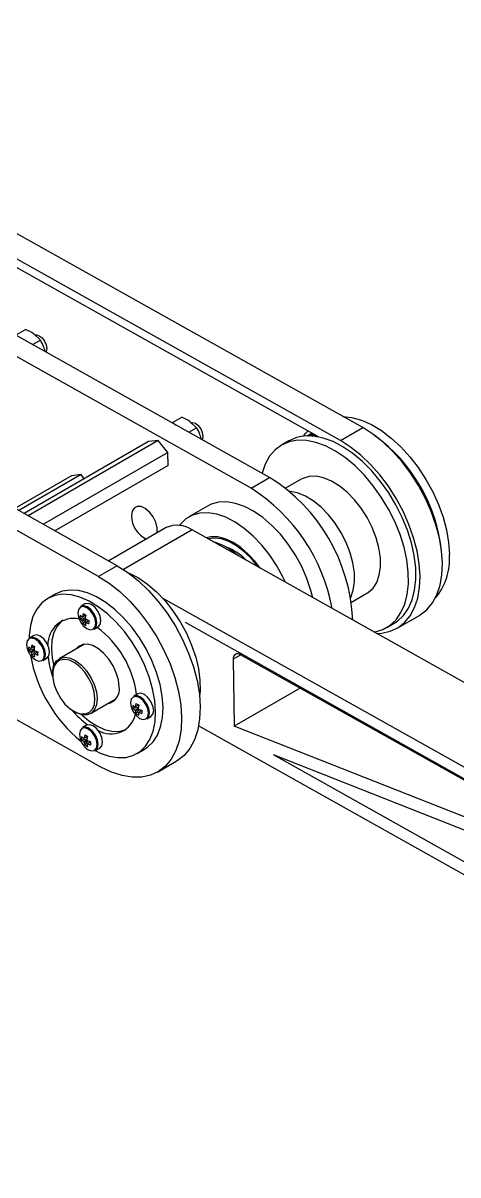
# Model space of a CAD drawing. Header units: millimetres. Extents: x -213 to 452, y 0 to 414.
# Drawn here: x 319.93 to 336.47, y 101.4 to 145.15 of the extents above; entities that cross this region are included whole.
import ezdxf

# ---------------------------------------------------------------- set-up
doc = ezdxf.new("R2010")
doc.units = ezdxf.units.MM
doc.linetypes.add('CENTERX2', pattern=[20.32, 12.7, -2.54, 2.54, -2.54])

msp = doc.modelspace()

# ---------------------------------------------------------------- linework, layer by layer
at = {"color": 7, "linetype": 'Continuous', "lineweight": 25}
for p, q in [((332.8451, 129.7859), (305.4124, 145.1521)), ((331.9966, 129.2961), (304.5638, 144.6622)), ((331.1665, 129.4344), (305.4023, 143.8659)), ((329.3077, 127.8913), (301.875, 143.2574)), ((328.6006, 127.4831), (301.1679, 142.8492)), ((323.5094, 124.544), (296.0767, 139.9102)), ((322.8023, 124.1358), (295.3696, 139.502)), ((319.6717, 133.3096), (320.0235, 133.5126)), ((320.2967, 132.9387), (320.5912, 133.1087)), ((320.5912, 133.1087), (320.3516, 133.3362)), ((320.7674, 132.6751), (320.7488, 132.7659)), ((325.5973, 129.9697), (325.6108, 129.9829)), ((325.6108, 129.9829), (325.9625, 130.1859)), ((325.6108, 129.9829), (325.748, 129.8852)), ((326.5303, 129.782), (326.2906, 130.0095)), ((326.2358, 129.612), (326.5303, 129.782)), ((330.7215, 129.4741), (330.9057, 129.5805)), ((330.919, 129.573), (330.7489, 129.4748)), ((330.9737, 129.5424), (330.854, 129.4733)), ((331.9966, 129.2961), (332.8451, 129.7859)), ((324.7033, 129.2578), (319.9711, 126.526)), ((325.0675, 129.2988), (320.12, 126.4426)), ((325.0675, 129.2988), (324.7033, 129.2578)), ((325.4381, 128.8462), (325.0675, 129.2988)), ((326.7064, 129.3484), (326.6879, 129.4392)), ((330.0411, 129.2876), (329.7582, 129.1243)), ((331.0698, 129.4886), (331.0185, 129.459)), ((325.4381, 128.8462), (320.7059, 126.1144)), ((325.4444, 128.3527), (325.4381, 128.8462)), ((325.4444, 128.3527), (321.143, 125.8696)), ((321.7716, 127.9601), (319.6241, 126.7204)), ((322.1358, 128.0011), (319.7729, 126.637)), ((322.1358, 128.0011), (321.7716, 127.9601)), ((322.2612, 127.848), (322.1358, 128.0011)), ((328.6006, 127.4831), (329.3077, 127.8913)), ((330.5082, 127.8253), (329.9145, 127.4826)), ((326.9469, 126.8086), (326.2398, 126.4004)), ((325.379, 125.9879), (323.1889, 124.7236)), ((349.3994, 112.9944), (326.3579, 125.9009)), ((323.5094, 124.544), (322.8023, 124.1358)), ((321.1486, 123.4613), (320.8658, 123.2981)), ((332.4143, 123.1523), (333.008, 123.495)), ((322.2863, 123.0895), (322.13, 122.9993)), ((347.0028, 111.1197), (325.2317, 123.3146)), ((322.0982, 122.5391), (322.3032, 122.5787)), ((322.2155, 122.3359), (322.3523, 122.4937)), ((334.1517, 122.167), (335.0003, 122.6568)), ((322.63, 122.1333), (322.7862, 122.2235)), ((333.7579, 122.1959), (334.0407, 122.3592)), ((320.336, 121.8954), (320.1797, 121.8052)), ((320.148, 121.3449), (320.353, 121.3845)), ((320.2652, 121.1418), (320.4021, 121.2995)), ((322.2634, 121.5646), (321.301, 121.009)), ((322.0923, 121.4658), (322.1619, 121.5428)), ((320.6797, 120.9392), (320.836, 121.0294)), ((327.9236, 120.9901), (327.9561, 118.4429)), ((345.0961, 111.6977), (328.2022, 121.1607)), ((321.0525, 120.4596), (321.0525, 120.4106)), ((330.4667, 119.8922), (327.9561, 118.4429)), ((322.5009, 118.9305), (323.4633, 119.4861)), ((324.2954, 119.6776), (324.1391, 119.5874)), ((321.8584, 119.0145), (321.9008, 118.99)), ((324.1073, 119.1271), (324.3123, 119.1667)), ((324.2246, 118.924), (324.3614, 119.0817)), ((322.8947, 116.8977), (319.4682, 118.817)), ((324.6391, 118.7214), (324.7953, 118.8116)), ((322.3451, 118.4835), (322.1888, 118.3933)), ((347.0553, 107.0071), (326.6068, 118.4611)), ((345.0961, 111.6977), (327.9561, 118.4429)), ((322.157, 117.933), (322.362, 117.9726)), ((322.2743, 117.7299), (322.4111, 117.8876)), ((322.6888, 117.5272), (322.845, 117.6174)), ((324.2655, 117.4089), (324.5484, 117.5722)), ((346.5881, 110.6145), (329.4481, 117.3596)), ((346.342, 107.8967), (329.4481, 117.3596)), ((325.0483, 116.7062), (325.7554, 117.1144))]:
    msp.add_line(p, q, dxfattribs=at)
at = {"color": 8, "linetype": 'Continuous', "lineweight": 25}
for p, q in [((330.7491, 129.4748), (330.9191, 129.5729)), ((330.7576, 129.4749), (330.9234, 129.5706)), ((330.8158, 129.4745), (330.9532, 129.5539)), ((330.855, 129.4732), (330.9742, 129.5421)), ((330.8715, 129.4724), (330.9833, 129.537)), ((330.9288, 129.4685), (331.0159, 129.5188)), ((331.0206, 129.4587), (331.0711, 129.4878)), ((331.0427, 129.4557), (331.085, 129.4801)), ((331.0969, 129.4473), (331.1198, 129.4605)), ((326.3579, 125.9009), (323.7526, 124.3968)), ((327.2044, 125.592), (326.9629, 125.562)), ((328.2108, 121.1559), (327.9236, 120.9901))]:
    msp.add_line(p, q, dxfattribs=at)
at = {"color": 7, "linetype": 'CENTERX2'}
msp.add_line((326.1012, 122.3945), (363.5737, 101.4047), dxfattribs=at)
at = {"color": 7, "linetype": 'Continuous', "lineweight": 25, "flags": 128}
for points in [[(320.3838, 133.3088), (320.4369, 133.3129), (320.5448, 133.2774), (320.6534, 133.1917), (320.746, 133.069), (320.8087, 132.9279), (320.8318, 132.7899)], [(320.8318, 132.7899), (320.8119, 132.6761), (320.8017, 132.6558)], [(326.2881, 129.9681), (326.3759, 129.9863), (326.4839, 129.9507), (326.5924, 129.865), (326.6851, 129.7423), (326.7477, 129.6012), (326.7709, 129.4633)], [(332.0892, 130.2093), (332.4357, 130.1699), (332.8019, 130.0659), (333.1772, 129.8993), (333.555, 129.6732), (333.9284, 129.3914), (334.2909, 129.059), (334.636, 128.6821), (334.9575, 128.2672), (335.2496, 127.8219), (335.5072, 127.354), (335.7256, 126.8719), (335.901, 126.3842), (336.0302, 125.8996), (336.111, 125.4267), (336.1418, 124.9741)], [(330.5982, 129.4656), (330.6755, 129.5629), (330.7659, 129.6588)], [(335.0003, 122.6568), (335.0315, 122.6754), (335.2846, 122.8727), (335.4967, 123.1289), (335.6642, 123.4396), (335.7843, 123.7994), (335.8547, 124.2022), (335.8745, 124.6412), (335.8432, 125.1088), (335.7613, 125.597), (335.6303, 126.0974), (335.4524, 126.6015), (335.2307, 127.1007), (334.9688, 127.5865), (334.6715, 128.0504), (334.3436, 128.4846), (333.9908, 128.8817), (333.6192, 129.2348), (333.2351, 129.538), (332.8451, 129.7859)], [(326.7709, 129.4633), (326.7509, 129.3494), (326.7408, 129.3291)], [(333.273, 122.0274), (333.3152, 122.0346), (333.616, 122.1249), (333.8837, 122.2783), (334.1134, 122.4921), (334.3011, 122.7624), (334.4435, 123.0844), (334.5379, 123.4524), (334.5827, 123.8598), (334.577, 124.2993), (334.5211, 124.7631), (334.4159, 125.2429), (334.2633, 125.7301), (334.0659, 126.2161), (333.8274, 126.6922), (333.5519, 127.1498), (333.2444, 127.5809), (332.9104, 127.9777), (332.5558, 128.3331), (332.187, 128.6409), (331.8106, 128.8954), (331.4332, 129.0922), (331.0616, 129.2278), (330.7024, 129.2997), (330.3621, 129.3067), (330.0467, 129.2485), (329.7618, 129.1264), (329.5125, 128.9424), (329.3033, 128.6998), (329.138, 128.403), (329.0193, 128.0572), (329.0183, 128.0534)], [(334.0407, 122.3592), (334.1665, 122.4416), (334.3963, 122.6554), (334.584, 122.9257), (334.7263, 123.2477), (334.8207, 123.6157), (334.8655, 124.0231), (334.8599, 124.4626), (334.804, 124.9264), (334.6988, 125.4062), (334.5461, 125.8934), (334.3487, 126.3794), (334.1102, 126.8555), (333.8347, 127.3131), (333.5273, 127.7442), (333.1933, 128.141), (332.8387, 128.4964), (332.4699, 128.8042), (332.0934, 129.0587), (331.716, 129.2555), (331.3444, 129.3911), (330.9853, 129.463), (330.6449, 129.4699), (330.3295, 129.4118), (330.0446, 129.2897), (330.0411, 129.2876)], [(333.377, 121.9692), (333.5718, 121.98), (333.8933, 122.0505), (334.183, 122.1856), (334.4361, 122.3829), (334.6482, 122.6391), (334.8157, 122.9497), (334.9357, 123.3096), (335.0062, 123.7124), (335.026, 124.1514), (334.9946, 124.6189), (334.9128, 125.1071), (334.7818, 125.6076), (334.6039, 126.1117), (334.3821, 126.6109), (334.1203, 127.0966), (333.8229, 127.5606), (333.495, 127.9948), (333.1423, 128.3919), (332.7707, 128.745), (332.3866, 129.0481), (331.9966, 129.2961)], [(333.008, 123.495), (333.0523, 123.5225), (333.2372, 123.6884), (333.3795, 123.911), (333.4752, 124.1839), (333.5215, 124.4992), (333.517, 124.848), (333.462, 125.2201), (333.3579, 125.6049), (333.2078, 125.9913), (333.016, 126.3682), (332.788, 126.7246), (332.5304, 127.0505), (332.2505, 127.3364), (331.9565, 127.574), (331.6568, 127.7566), (331.36, 127.8789), (331.0746, 127.9373), (330.809, 127.9302), (330.5706, 127.8579), (330.5082, 127.8253)], [(332.3854, 123.3308), (332.3896, 123.3395), (332.4853, 123.6124), (332.5315, 123.9278), (332.5271, 124.2765), (332.472, 124.6487), (332.368, 125.0334), (332.2179, 125.4198), (332.0261, 125.7967), (331.7981, 126.1532), (331.5404, 126.479), (331.2606, 126.7649), (330.9666, 127.0025), (330.6669, 127.1851), (330.3701, 127.3074), (330.0847, 127.3658), (330.0546, 127.3682)], [(330.9505, 123.3284), (330.8793, 123.6054), (330.7256, 124.0585), (330.5276, 124.5075), (330.2896, 124.9427), (330.0165, 125.355), (329.7142, 125.7354), (329.3892, 126.076), (329.0483, 126.3695), (328.6989, 126.6095), (328.3484, 126.7911), (328.0042, 126.9102), (327.6738, 126.9645), (327.364, 126.9526), (327.0816, 126.8749), (326.9469, 126.8086)], [(325.0349, 125.7893), (325.0354, 125.7928), (325.033, 125.9824), (324.9778, 126.1913), (324.8758, 126.3969), (324.7381, 126.577), (324.5796, 126.7119), (324.4174, 126.7872), (324.2692, 126.7947), (324.1509, 126.7335), (324.0755, 126.6102), (324.0511, 126.4383), (324.0511, 126.4383)], [(329.9088, 123.9119), (329.8205, 124.0992), (329.5825, 124.5345), (329.3094, 124.9468), (329.0071, 125.3272), (328.6821, 125.6678), (328.3412, 125.9613), (327.9918, 126.2013), (327.6413, 126.3829), (327.2971, 126.502), (326.9666, 126.5563), (326.6569, 126.5444), (326.3745, 126.4667), (326.1255, 126.3249), (325.9151, 126.1219), (325.8767, 126.0724)], [(328.948, 124.4501), (328.7663, 124.6902), (328.4964, 124.9857), (328.2095, 125.2348), (327.9145, 125.4299), (327.6202, 125.5649), (327.3356, 125.6359), (327.0694, 125.6406), (326.8913, 125.6021)], [(328.8764, 124.4902), (328.8557, 124.5182), (328.6025, 124.8239), (328.3292, 125.088), (328.044, 125.3025), (327.7557, 125.4609), (327.4729, 125.5584), (327.2044, 125.592)], [(323.5094, 124.544), (323.9159, 124.2856), (324.3162, 123.9697), (324.7034, 123.6017), (325.0711, 123.1879), (325.4128, 122.7354), (325.7227, 122.2519), (325.9956, 121.7457), (326.2267, 121.2254), (326.4121, 120.7), (326.5486, 120.1785), (326.6339, 119.6697), (326.6665, 119.1824), (326.646, 118.725), (326.5725, 118.3051), (326.4474, 117.9301), (326.2729, 117.6064), (326.0518, 117.3394), (325.788, 117.1337), (325.7554, 117.1144)], [(323.9325, 124.2738), (323.9643, 124.2602), (324.3148, 124.0787), (324.6643, 123.8386), (325.0051, 123.5452), (325.3301, 123.2046), (325.6324, 122.8241), (325.9055, 122.4118), (326.1436, 121.9766), (326.3416, 121.5276), (326.4952, 121.0745), (326.6013, 120.6269), (326.6576, 120.1944), (326.6628, 119.7861), (326.644, 119.5767)], [(322.8023, 124.1358), (323.2088, 123.8774), (323.6091, 123.5615), (323.9963, 123.1935), (324.364, 122.7797), (324.7057, 122.3272), (325.0156, 121.8437), (325.2884, 121.3375), (325.5196, 120.8172), (325.705, 120.2918), (325.8415, 119.7703), (325.9268, 119.2615), (325.9594, 118.7742), (325.9389, 118.3167), (325.8654, 117.8969), (325.7403, 117.5219), (325.5657, 117.1982), (325.3447, 116.9312), (325.0809, 116.7255), (324.779, 116.5848), (324.444, 116.5113), (324.0817, 116.5064), (323.6983, 116.57), (323.3004, 116.7012), (322.8947, 116.8977)], [(324.9696, 119.007), (324.9387, 119.4285), (324.8574, 119.8697), (324.7271, 120.3213), (324.5508, 120.7735), (324.3322, 121.2168), (324.0759, 121.6417), (323.7875, 122.0391), (323.473, 122.4006), (323.1392, 122.7185), (322.7931, 122.986), (322.4422, 123.1973), (322.0939, 123.3481), (321.7557, 123.435), (321.4348, 123.4563), (321.1379, 123.4114), (320.8715, 123.3013), (320.6412, 123.1284), (320.4519, 122.8964), (320.3076, 122.6102), (320.2115, 122.2758), (320.1656, 121.9006), (320.1619, 121.7933)], [(325.2524, 119.1703), (325.2216, 119.5918), (325.1402, 120.033), (325.01, 120.4846), (324.8337, 120.9368), (324.615, 121.3801), (324.3588, 121.805), (324.0703, 122.2024), (323.7558, 122.5639), (323.422, 122.8818), (323.0759, 123.1493), (322.725, 123.3606), (322.3768, 123.5114), (322.0386, 123.5983), (321.7176, 123.6195), (321.4207, 123.5747), (321.1543, 123.4646), (321.1486, 123.4613)], [(322.7336, 122.3622), (322.7066, 122.534), (322.63, 122.7107), (322.5153, 122.8654), (322.38, 122.9746), (322.2447, 123.0216), (322.13, 122.9993)], [(322.8898, 122.4524), (322.8629, 122.6242), (322.7863, 122.8009), (322.6716, 122.9556), (322.5363, 123.0648), (322.401, 123.1118), (322.2863, 123.0895)], [(321.4386, 122.4692), (321.391, 122.4321), (321.225, 122.2453), (321.1039, 122.0035), (321.0316, 121.714), (321.0102, 121.3856), (321.0404, 121.0284), (321.0967, 120.7464)], [(322.63, 122.1333), (322.63, 122.1333), (322.7066, 122.2215), (322.7336, 122.3622)], [(322.7862, 122.2235), (322.7863, 122.2235), (322.8629, 122.3117), (322.8898, 122.4524)], [(320.7833, 121.1681), (320.7564, 121.3398), (320.6797, 121.5165), (320.565, 121.6713), (320.4297, 121.7804), (320.2944, 121.8275), (320.1797, 121.8052)], [(320.9395, 121.2583), (320.9126, 121.4301), (320.836, 121.6068), (320.7213, 121.7615), (320.586, 121.8707), (320.4507, 121.9177), (320.336, 121.8954)], [(320.836, 121.0294), (320.836, 121.0294), (320.9126, 121.1176), (320.9395, 121.2583)], [(323.5838, 119.944), (323.5552, 120.2024), (323.4773, 120.4743), (323.3547, 120.7439), (323.1944, 120.9955), (323.0058, 121.2146), (322.7998, 121.3884), (322.5885, 121.5068), (322.384, 121.5629), (322.1983, 121.5535), (322.0422, 121.479), (321.9509, 121.3842)], [(320.6797, 120.9392), (320.6797, 120.9392), (320.7564, 121.0274), (320.7833, 121.1681)], [(321.0525, 120.4596), (321.0577, 120.565), (321.1075, 120.775), (321.2072, 120.9344), (321.3505, 121.0332), (321.5283, 121.0652), (321.7296, 121.0284), (321.9417, 120.925), (322.1512, 120.7616), (322.345, 120.5485), (322.5108, 120.299), (322.6384, 120.0288), (322.7196, 119.7549), (322.7494, 119.4945)], [(322.6646, 119.4938), (322.6363, 119.7412), (322.5591, 120.0014), (322.4379, 120.258), (322.2803, 120.4951), (322.0962, 120.6975), (321.8972, 120.8528), (321.6958, 120.9509), (321.5045, 120.9859), (321.3356, 120.9556), (321.1994, 120.8617), (321.1047, 120.7102), (321.0574, 120.5107), (321.0604, 120.2757), (321.1136, 120.0199), (321.2135, 119.7594), (321.354, 119.5106), (321.5262, 119.2891), (321.7193, 119.1088), (321.9211, 118.9811), (322.119, 118.914), (322.3005, 118.9117), (322.4543, 118.9743), (322.5706, 119.0979), (322.6422, 119.2748), (322.6646, 119.4938)], [(322.7494, 119.4945), (322.7259, 119.264), (322.6505, 119.0778), (322.5281, 118.9477), (322.3662, 118.8818), (322.1751, 118.8842), (321.9668, 118.9549), (321.9008, 118.99)], [(324.7426, 118.9503), (324.7157, 119.1221), (324.6391, 119.2987), (324.5244, 119.4535), (324.3891, 119.5627), (324.2538, 119.6097), (324.1391, 119.5874)], [(324.8989, 119.0405), (324.872, 119.2123), (324.7953, 119.389), (324.6806, 119.5437), (324.5453, 119.6529), (324.41, 119.6999), (324.2954, 119.6776)], [(322.6718, 117.5187), (322.8641, 117.4265), (323.2082, 117.3073), (323.5387, 117.2531), (323.8484, 117.2649), (324.1308, 117.3426), (324.3798, 117.4845), (324.5902, 117.6875), (324.7574, 117.9473), (324.8779, 118.2584), (324.9491, 118.6141), (324.9696, 119.007)], [(323.3937, 119.4091), (323.3573, 119.3984), (323.2922, 119.3873)], [(324.5484, 117.5722), (324.6627, 117.6477), (324.8731, 117.8507), (325.0403, 118.1106), (325.1608, 118.4217), (325.232, 118.7774), (325.2524, 119.1703)], [(324.7953, 118.8116), (324.7953, 118.8116), (324.872, 118.8998), (324.8989, 119.0405)], [(322.1713, 118.8849), (322.4372, 118.6561), (322.7323, 118.4611), (323.0266, 118.326), (323.3111, 118.2551), (323.5773, 118.2503), (323.8171, 118.312), (323.8342, 118.3194)], [(324.6391, 118.7214), (324.6391, 118.7214), (324.7157, 118.8096), (324.7426, 118.9503)], [(322.7923, 117.7561), (322.7654, 117.9279), (322.6888, 118.1046), (322.5741, 118.2593), (322.4388, 118.3685), (322.3035, 118.4155), (322.1888, 118.3933)], [(322.9486, 117.8464), (322.9217, 118.0181), (322.8451, 118.1948), (322.7304, 118.3495), (322.5951, 118.4587), (322.4598, 118.5058), (322.3451, 118.4835)], [(322.6888, 117.5272), (322.6888, 117.5272), (322.7654, 117.6154), (322.7923, 117.7561)], [(322.845, 117.6174), (322.8451, 117.6174), (322.9217, 117.7057), (322.9486, 117.8464)]]:
    msp.add_lwpolyline(points, dxfattribs=at)
at = {"color": 8, "linetype": 'Continuous', "lineweight": 25, "flags": 128}
for points in [[(322.6929, 122.3544), (322.667, 122.5196), (322.5933, 122.6895), (322.483, 122.8383), (322.3529, 122.9433), (322.2228, 122.9885), (322.1124, 122.9671), (322.0387, 122.8823), (322.0129, 122.7469), (322.0387, 122.5817), (322.045, 122.5619)], [(322.2086, 122.2784), (322.2228, 122.263), (322.3529, 122.158), (322.483, 122.1128), (322.5933, 122.1342), (322.667, 122.2191), (322.6929, 122.3544)], [(320.7426, 121.1602), (320.7167, 121.3254), (320.643, 121.4954), (320.5327, 121.6441), (320.4026, 121.7491), (320.2725, 121.7944), (320.1622, 121.7729), (320.0885, 121.6881), (320.0626, 121.5528), (320.0885, 121.3876), (320.0947, 121.3678)], [(320.2583, 121.0842), (320.2725, 121.0689), (320.4026, 120.9639), (320.5327, 120.9187), (320.643, 120.9401), (320.7167, 121.0249), (320.7426, 121.1602)], [(324.702, 118.9424), (324.6761, 119.1076), (324.6024, 119.2776), (324.4921, 119.4264), (324.362, 119.5314), (324.2318, 119.5766), (324.1215, 119.5552), (324.0478, 119.4703), (324.0219, 119.335), (324.0478, 119.1698), (324.054, 119.15)], [(324.2177, 118.8664), (324.2318, 118.8511), (324.362, 118.7461), (324.4921, 118.7009), (324.6024, 118.7223), (324.6761, 118.8071), (324.702, 118.9424)], [(322.7517, 117.7483), (322.7258, 117.9135), (322.6521, 118.0834), (322.5418, 118.2322), (322.4117, 118.3372), (322.2816, 118.3824), (322.1712, 118.361), (322.0975, 118.2762), (322.0717, 118.1409), (322.0975, 117.9757), (322.1037, 117.9558)], [(322.2674, 117.6723), (322.2816, 117.657), (322.4117, 117.552), (322.5418, 117.5067), (322.6521, 117.5282), (322.7258, 117.613), (322.7517, 117.7483)]]:
    msp.add_lwpolyline(points, dxfattribs=at)
at = {"color": 7, "linetype": 'Continuous', "lineweight": 25}
for centre, radius, start, end in [((329.604, 124.4166), 6.2776, 6.07574, 53.91889), ((325.7634, 122.1964), 6.7077, 2.42272, 58.10348), ((324.9606, 121.7079), 6.8266, 10.23181, 57.77733), ((325.0584, 126.4606), 1.0075, 181.27062, 244.42968), ((325.7922, 125.0871), 0.991, 55.1923, 114.64168), ((326.5895, 123.3244), 2.2037, 46.36524, 75.12497), ((326.8818, 123.2461), 2.1509, 44.0391, 68.87984), ((333.8944, 124.7888), 2.255, 319.6344, 4.71245), ((321.8469, 121.5692), 0.9706, 77.20413, 182.5708), ((322.805, 122.8116), 0.8, 198.19072, 221.8039), ((322.651, 122.5995), 0.5561, 173.76182, 186.23818), ((322.4853, 123.0118), 0.5231, 222.28009, 232.96012), ((322.4853, 122.891), 0.5231, 222.28009, 232.96012), ((322.2036, 122.5646), 0.0447, 101.58016, 138.43059), ((323.1918, 122.4952), 1.0036, 166.60841, 173.52322), ((323.0951, 124.1304), 1.6558, 237.91148, 242.0939), ((323.2965, 122.4348), 1.0036, 166.60841, 173.52322), ((322.1169, 122.4144), 0.2261, 23.78633, 36.21367), ((322.7243, 123.4258), 1.0036, 246.47937, 253.39374), ((322.377, 122.5646), 0.2261, 203.78633, 216.21367), ((322.7139, 122.4952), 0.5232, 187.0425, 197.72168), ((322.5442, 122.7844), 0.556, 233.76417, 246.2412), ((322.2903, 122.4144), 0.0447, 281.58016, 318.43059), ((322.8186, 122.4348), 0.5232, 187.0425, 197.72168), ((322.7243, 123.305), 1.0036, 246.47937, 253.39374), ((324.092, 122.4037), 1.6556, 177.90845, 182.09155), ((320.5004, 119.1591), 3.7786, 7.4599, 53.56992), ((320.8547, 121.6175), 0.8, 198.19072, 221.8039), ((320.7007, 121.4053), 0.5561, 173.76182, 186.23818), ((320.535, 121.8177), 0.5231, 222.28009, 232.96012), ((320.535, 121.6969), 0.5231, 222.28009, 232.96012), ((320.2533, 121.3705), 0.0447, 101.58016, 138.43059), ((320.4268, 121.3705), 0.2261, 203.78633, 216.21367), ((321.2415, 121.3011), 1.0036, 166.60841, 173.52322), ((320.7637, 121.3011), 0.5232, 187.0425, 197.72168), ((321.1448, 122.9363), 1.6558, 237.91148, 242.0939), ((321.3462, 121.2406), 1.0036, 166.60841, 173.52322), ((320.1666, 121.2203), 0.2261, 23.78633, 36.21367), ((320.34, 121.2203), 0.0447, 281.58016, 318.43059), ((320.774, 122.2317), 1.0036, 246.47937, 253.39374), ((320.774, 122.1108), 1.0036, 246.47937, 253.39374), ((322.1417, 121.2095), 1.6556, 177.90845, 182.09155), ((328.0953, 121.0225), 0.1747, 52.28733, 190.67006), ((325.5986, 122.1067), 5.4716, 190.17649, 230.77993), ((320.5939, 121.5903), 0.556, 233.76417, 246.2412), ((320.8683, 121.2406), 0.5232, 187.0425, 197.72168), ((324.1097, 121.4339), 3.2471, 186.44249, 199.83566), ((323.0396, 119.8471), 0.5527, 281.60545, 10.09846), ((324.2268, 121.1025), 3.1807, 220.04212, 234.82854), ((324.814, 119.3997), 0.8, 198.19072, 221.8039), ((324.6601, 119.1876), 0.5561, 173.76182, 186.23818), ((324.4944, 119.5999), 0.5231, 222.28009, 232.96012), ((324.4944, 119.4791), 0.5231, 222.28009, 232.96012), ((324.2127, 119.1527), 0.0447, 101.58016, 138.43059), ((324.3861, 119.1527), 0.2261, 203.78633, 216.21367), ((325.2009, 119.0833), 1.0036, 166.60841, 173.52322), ((324.723, 119.0833), 0.5232, 187.0425, 197.72168), ((325.1042, 120.7185), 1.6558, 237.91148, 242.0939), ((325.3055, 119.0229), 1.0036, 166.60841, 173.52322), ((324.126, 119.0025), 0.2261, 23.78633, 36.21367), ((324.7334, 120.0139), 1.0036, 246.47937, 253.39374), ((326.1011, 118.9917), 1.6556, 177.90845, 182.09155), ((323.2674, 119.1168), 0.9626, 240.0423, 347.53792), ((324.5533, 119.3725), 0.556, 233.76417, 246.2412), ((324.2994, 119.0025), 0.0447, 281.58016, 318.43059), ((324.8277, 119.0229), 0.5232, 187.0425, 197.72168), ((324.7334, 119.893), 1.0036, 246.47937, 253.39374), ((323.2506, 117.8891), 1.0036, 166.60841, 173.52322), ((323.1539, 119.5244), 1.6558, 237.91148, 242.0939), ((322.8638, 118.2056), 0.8, 198.19072, 221.8039), ((322.7098, 117.9934), 0.5561, 173.76182, 186.23818), ((322.5441, 118.4058), 0.5231, 222.28009, 232.96012), ((322.5441, 118.2849), 0.5231, 222.28009, 232.96012), ((322.2624, 117.9585), 0.0447, 101.58016, 138.43059), ((322.4358, 117.9585), 0.2261, 203.78633, 216.21367), ((322.7727, 117.8891), 0.5232, 187.0425, 197.72168), ((322.603, 118.1783), 0.556, 233.76417, 246.2412), ((323.3553, 117.8287), 1.0036, 166.60841, 173.52322), ((322.1757, 117.8084), 0.2261, 23.78633, 36.21367), ((322.3491, 117.8083), 0.0447, 281.58016, 318.43059), ((322.8774, 117.8287), 0.5232, 187.0425, 197.72168), ((322.7831, 118.8197), 1.0036, 246.47937, 253.39374), ((322.7831, 118.6989), 1.0036, 246.47937, 253.39374), ((324.1508, 117.7976), 1.6556, 177.90845, 182.09155)]:
    msp.add_arc(centre, radius, start, end, dxfattribs=at)
for points, knots in [([(320.3516, 133.3362), (320.3448, 133.341), (320.2483, 133.4088), (320.1318, 133.4626), (320.0235, 133.5126)], [0, 0, 0, 0, 0.0701742, 1, 1, 1, 1]), ([(320.7488, 132.7659), (320.7378, 132.799), (320.697, 132.9223), (320.6359, 133.03), (320.5912, 133.1087)], [0, 0, 0, 0, 0.2686336, 1, 1, 1, 1]), ([(326.2906, 130.0095), (326.2838, 130.0143), (326.1874, 130.0821), (326.0709, 130.1359), (325.9625, 130.1859)], [0, 0, 0, 0, 0.0701742, 1, 1, 1, 1]), ([(326.6879, 129.4392), (326.6769, 129.4723), (326.6361, 129.5956), (326.575, 129.7033), (326.5303, 129.782)], [0, 0, 0, 0, 0.2686336, 1, 1, 1, 1]), ([(322.3201, 122.6668), (322.2785, 122.6468), (322.2284, 122.6226), (322.1786, 122.5984), (322.1702, 122.5943)], [0, 0, 0, 0, 0.8313101, 1, 1, 1, 1]), ([(322.1702, 122.4734), (322.1786, 122.4775), (322.2233, 122.4993), (322.2683, 122.521), (322.3047, 122.5385)], [0, 0, 0, 0, 0.1879302, 1, 1, 1, 1]), ([(322.1946, 122.6084), (322.2024, 122.6121), (322.2435, 122.6318), (322.2846, 122.6513), (322.3179, 122.667)], [0, 0, 0, 0, 0.1885912, 1, 1, 1, 1]), ([(322.3186, 122.5152), (322.2851, 122.4923), (322.2437, 122.4642), (322.2024, 122.4363), (322.1946, 122.431)], [0, 0, 0, 0, 0.8125213, 1, 1, 1, 1]), ([(322.2993, 122.3706), (322.307, 122.3759), (322.3525, 122.4065), (322.3979, 122.4375), (322.4356, 122.4632)], [0, 0, 0, 0, 0.1705079, 1, 1, 1, 1]), ([(322.4375, 122.4631), (322.4067, 122.4418), (322.3689, 122.4156), (322.3309, 122.3896), (322.3238, 122.3848)], [0, 0, 0, 0, 0.8135451, 1, 1, 1, 1]), ([(320.3698, 121.4727), (320.3282, 121.4526), (320.2781, 121.4285), (320.2283, 121.4042), (320.2199, 121.4001)], [0, 0, 0, 0, 0.8313101, 1, 1, 1, 1]), ([(320.2199, 121.2793), (320.2283, 121.2834), (320.273, 121.3052), (320.318, 121.3268), (320.3545, 121.3444)], [0, 0, 0, 0, 0.1879302, 1, 1, 1, 1]), ([(320.2444, 121.4143), (320.2521, 121.418), (320.2932, 121.4377), (320.3343, 121.4571), (320.3676, 121.4729)], [0, 0, 0, 0, 0.1885912, 1, 1, 1, 1]), ([(320.3683, 121.3211), (320.3348, 121.2982), (320.2935, 121.27), (320.2521, 121.2421), (320.2444, 121.2369)], [0, 0, 0, 0, 0.8125213, 1, 1, 1, 1]), ([(320.349, 121.1765), (320.3568, 121.1817), (320.4027, 121.2127), (320.4486, 121.244), (320.4868, 121.2701)], [0, 0, 0, 0, 0.1686595, 1, 1, 1, 1]), ([(320.4859, 121.268), (320.4556, 121.2471), (320.4182, 121.2212), (320.3806, 121.1955), (320.3735, 121.1906)], [0, 0, 0, 0, 0.8114153, 1, 1, 1, 1]), ([(324.3292, 119.2549), (324.2876, 119.2348), (324.2375, 119.2107), (324.1877, 119.1864), (324.1793, 119.1823)], [0, 0, 0, 0, 0.8313101, 1, 1, 1, 1]), ([(324.1793, 119.0615), (324.1877, 119.0656), (324.2324, 119.0874), (324.2773, 119.109), (324.3138, 119.1266)], [0, 0, 0, 0, 0.1879302, 1, 1, 1, 1]), ([(324.2037, 119.1965), (324.2115, 119.2002), (324.2526, 119.2199), (324.2936, 119.2393), (324.327, 119.2551)], [0, 0, 0, 0, 0.1885912, 1, 1, 1, 1]), ([(324.3274, 119.1031), (324.2939, 119.0803), (324.2527, 119.0522), (324.2115, 119.0243), (324.2037, 119.0191)], [0, 0, 0, 0, 0.8120698, 1, 1, 1, 1]), ([(324.3084, 118.9587), (324.3161, 118.9639), (324.3616, 118.9946), (324.407, 119.0256), (324.4447, 119.0513)], [0, 0, 0, 0, 0.1705079, 1, 1, 1, 1]), ([(324.4465, 119.0511), (324.4158, 119.0299), (324.378, 119.0037), (324.3399, 118.9777), (324.3328, 118.9728)], [0, 0, 0, 0, 0.8135451, 1, 1, 1, 1]), ([(322.3789, 118.0607), (322.3373, 118.0407), (322.2872, 118.0166), (322.2374, 117.9923), (322.229, 117.9882)], [0, 0, 0, 0, 0.8313101, 1, 1, 1, 1]), ([(322.229, 117.8674), (322.2374, 117.8715), (322.2821, 117.8932), (322.327, 117.9149), (322.3635, 117.9325)], [0, 0, 0, 0, 0.1879302, 1, 1, 1, 1]), ([(322.2534, 118.0023), (322.2612, 118.0061), (322.3023, 118.0258), (322.3434, 118.0452), (322.3767, 118.061)], [0, 0, 0, 0, 0.1885912, 1, 1, 1, 1]), ([(322.3774, 117.9092), (322.3439, 117.8863), (322.3025, 117.8581), (322.2612, 117.8302), (322.2534, 117.825)], [0, 0, 0, 0, 0.8125213, 1, 1, 1, 1]), ([(322.3581, 117.7646), (322.3658, 117.7698), (322.4113, 117.8005), (322.4567, 117.8314), (322.4944, 117.8571)], [0, 0, 0, 0, 0.1705079, 1, 1, 1, 1]), ([(322.4963, 117.857), (322.4655, 117.8357), (322.4277, 117.8096), (322.3897, 117.7835), (322.3826, 117.7787)], [0, 0, 0, 0, 0.8135451, 1, 1, 1, 1])]:
    msp.add_open_spline(points, degree=3, knots=knots, dxfattribs=at)

doc.saveas('drawing.dxf')
